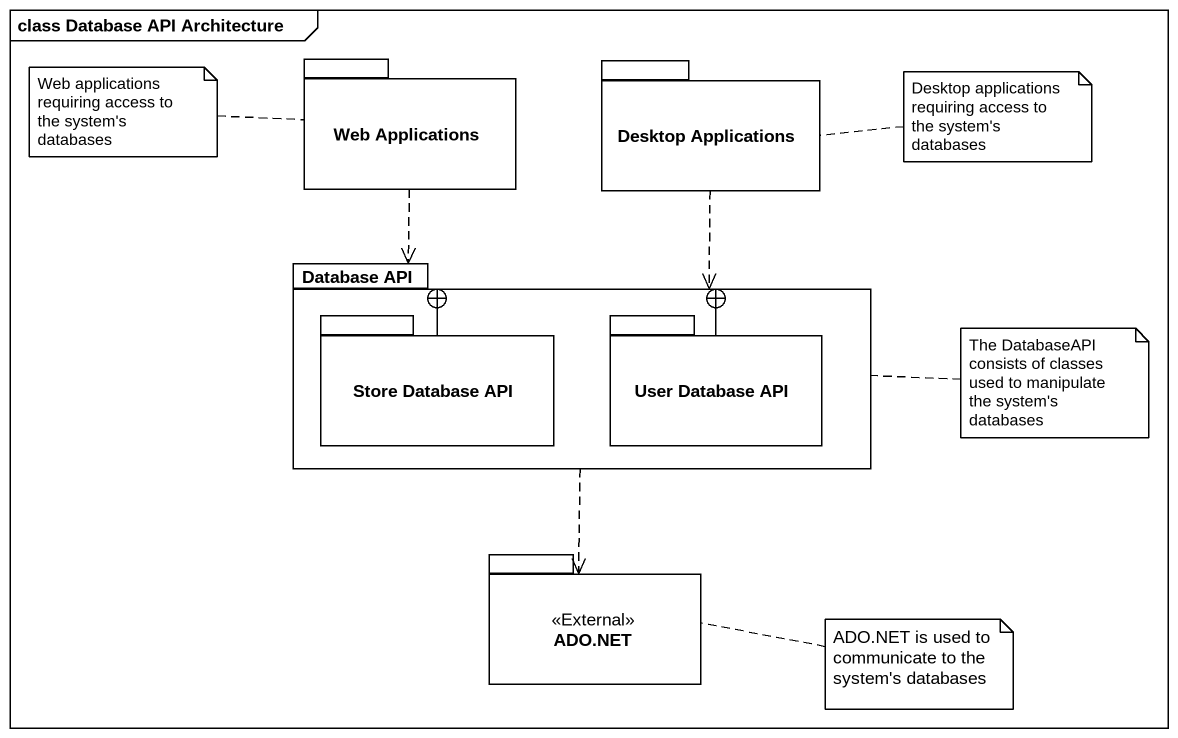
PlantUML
@startuml
mainframe class Database API Architecture
package "Web Applications" as Web_Applications {
}
package "Desktop Applications" as Desktop_Applications {
}
package "Database API" as Database_API {
  package "Store Database API" as Store_Database_API {
  }
  package "User Database API" as User_Database_API {
  }
}
package "ADO.NET" as ADO_NET <<External>> {
}
Web_Applications ..> Database_API
Desktop_Applications ..> Database_API
Database_API ..> ADO_NET
Store_Database_API -right-+ Database_API
User_Database_API -left-+ Database_API
note left of Web_Applications : Web applications requiring access to the system's databases
note right of Desktop_Applications : Desktop applications requiring access to the system's databases
note right of Database_API : The DatabaseAPI consists of classes used to manipulate the system's databases
note right of ADO_NET : ADO.NET is used to communicate to the system's databases
@enduml
